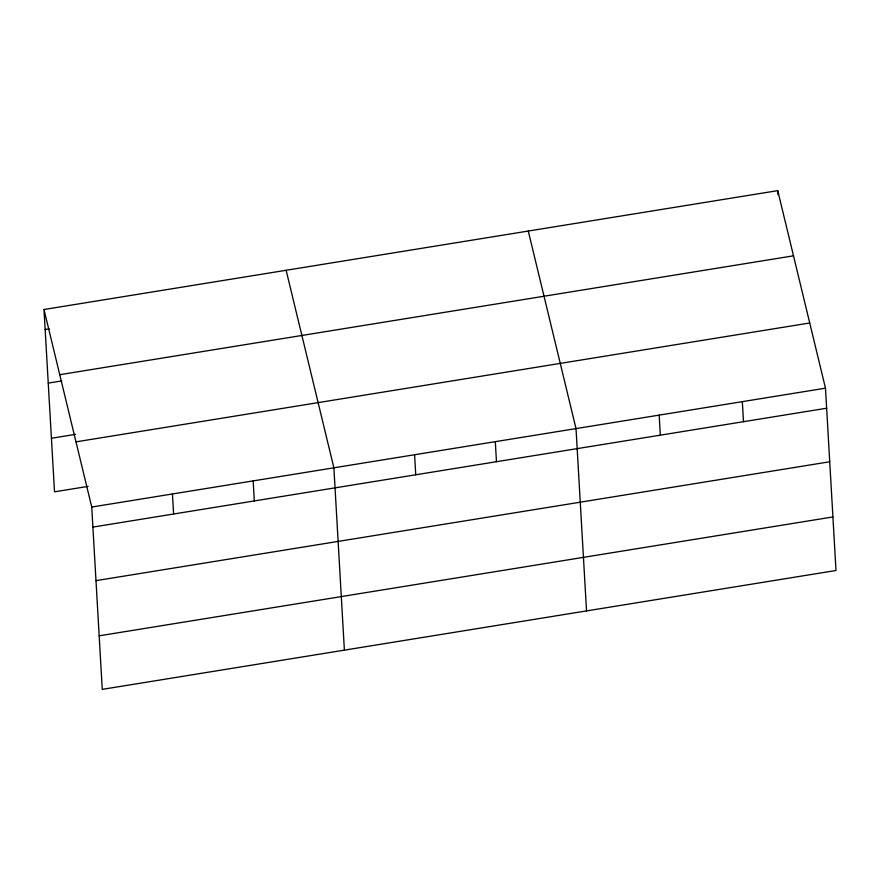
<?xml version="1.0" encoding="UTF-8"?>
<svg xmlns="http://www.w3.org/2000/svg" width="880" height="880" viewBox="0 0 880 880"><rect width="100%" height="100%" fill="white"/><g stroke="black" fill="none" stroke-linecap="round" stroke-linejoin="round"><path stroke-width="1.32" d="M44 309.507L777.744 190.63L825.484 388.179L836 570.493L102.256 689.37L91.74 507.045L44 309.507L54.516 491.821L88.143 486.376M45.155 329.549L49.192 328.889M59.752 374.693L793.496 255.816M48.246 383.097L61.699 380.919M51.425 438.273L75.636 434.346M75.988 441.859L809.732 322.982M91.74 507.045L825.484 388.179M92.906 527.087L826.639 408.221M95.986 580.646L829.73 461.769M99.165 635.822L832.909 516.945M528.275 231.044L576.015 428.593L586.531 610.918M286.132 270.27L333.883 467.819L344.388 650.144M777.744 190.63L777.975 194.634M742.335 401.643L743.49 421.696M659.175 415.118L660.33 435.16M495.308 441.672L496.463 461.714M414.59 454.74L415.745 474.782M253.165 480.898L254.32 500.94M172.458 493.977L173.613 514.019"/></g></svg>
